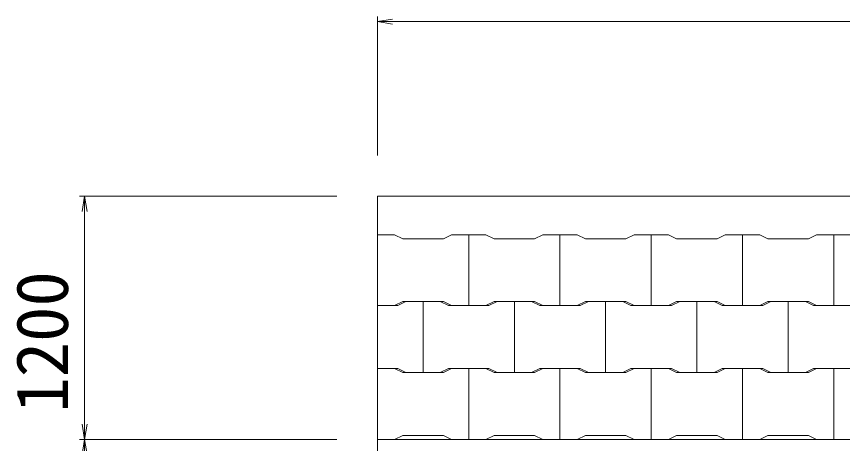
# Model space of a CAD drawing. Units: millimetres on the paper. Extents: x 0 to 841, y 0 to 594.
# Drawn here: x 454.74 to 495.46, y 279.24 to 300.3 of the extents above; entities that cross this region are included whole.
import ezdxf
from ezdxf.enums import TextEntityAlignment as Align

# ---------------------------------------------------------------- set-up
doc = ezdxf.new("R2010")
doc.units = ezdxf.units.MM
for name, color, linetype, lineweight in [('D-STR-DIM（寸法）', 7, 'Continuous', 18), ('D-STR-STRn（構造物）', 7, 'Continuous', 18), ('D-STR（構造物外形線）', 1, 'Continuous', 18)]:
    doc.layers.add(name, color=color, linetype=linetype, lineweight=lineweight)
doc.styles.add('ＭＳ ゴシック', font='')
doc.styles.get('ＭＳ ゴシック').set_extended_font_data('MS Gothic')

msp = doc.modelspace()

# ---------------------------------------------------------------- linework, layer by layer
at = {"layer": 'D-STR-DIM（寸法）'}
for p, q in [((472.531, 293.435), (472.531, 300.3)), ((472.531, 300.05), (473.281, 300.175)), ((472.531, 300.05), (472.631, 300.05)), ((473.281, 299.925), (472.531, 300.05)), ((472.631, 300.05), (572.431, 300.05)), ((470.531, 291.435), (457.849, 291.435)), ((457.974, 290.685), (458.099, 291.435)), ((458.099, 291.435), (458.099, 291.335)), ((458.099, 291.435), (458.224, 290.685)), ((458.099, 291.335), (458.099, 279.535)), ((458.099, 279.435), (457.974, 280.185)), ((458.224, 280.185), (458.099, 279.435)), ((470.531, 279.435), (457.849, 279.435)), ((470.531, 279.435), (457.849, 279.435)), ((457.974, 278.685), (458.099, 279.435)), ((458.099, 279.435), (458.099, 279.535)), ((458.099, 279.435), (458.099, 279.335)), ((458.099, 279.435), (458.224, 278.685)), ((458.099, 279.335), (458.099, 229.535))]:
    msp.add_line(p, q, dxfattribs=at)
at = {"layer": 'D-STR-STRn（構造物）'}
for p, q in [((472.531, 279.435), (472.531, 291.435)), ((472.531, 291.435), (572.531, 291.435)), ((572.531, 279.435), (472.531, 279.435)), ((472.531, 279.435), (472.531, 229.435))]:
    msp.add_line(p, q, dxfattribs=at)
at = {"layer": 'D-STR（構造物外形線）'}
for p, q in [((472.531, 286.035), (472.531, 289.535)), ((472.531, 289.535), (473.381, 289.535)), ((473.381, 289.535), (473.781, 289.335)), ((475.781, 289.335), (476.181, 289.535)), ((476.181, 289.535), (477.031, 289.535)), ((477.031, 286.035), (477.031, 289.535)), ((477.031, 286.035), (477.031, 289.535)), ((477.031, 289.535), (477.881, 289.535)), ((477.881, 289.535), (478.281, 289.335)), ((480.281, 289.335), (480.681, 289.535)), ((480.681, 289.535), (481.531, 289.535)), ((481.531, 286.035), (481.531, 289.535)), ((481.531, 286.035), (481.531, 289.535)), ((481.531, 289.535), (482.381, 289.535)), ((482.381, 289.535), (482.781, 289.335)), ((484.781, 289.335), (485.181, 289.535)), ((485.181, 289.535), (486.031, 289.535)), ((486.031, 286.035), (486.031, 289.535)), ((486.031, 286.035), (486.031, 289.535)), ((486.031, 289.535), (486.881, 289.535)), ((486.881, 289.535), (487.281, 289.335)), ((489.281, 289.335), (489.681, 289.535)), ((489.681, 289.535), (490.531, 289.535)), ((490.531, 286.035), (490.531, 289.535)), ((490.531, 286.035), (490.531, 289.535)), ((490.531, 289.535), (491.381, 289.535)), ((491.381, 289.535), (491.781, 289.335)), ((493.781, 289.335), (494.181, 289.535)), ((494.181, 289.535), (495.031, 289.535)), ((495.031, 286.035), (495.031, 289.535)), ((495.031, 286.035), (495.031, 289.535)), ((495.031, 289.535), (495.881, 289.535)), ((473.781, 289.335), (475.781, 289.335)), ((478.281, 289.335), (480.281, 289.335)), ((482.781, 289.335), (484.781, 289.335)), ((487.281, 289.335), (489.281, 289.335)), ((491.781, 289.335), (493.781, 289.335)), ((473.381, 286.035), (473.781, 286.235)), ((473.531, 286.035), (473.931, 286.235)), ((473.781, 286.235), (475.781, 286.235)), ((473.931, 286.235), (474.781, 286.235)), ((474.781, 282.735), (474.781, 286.235)), ((474.781, 286.235), (475.631, 286.235)), ((474.781, 282.735), (474.781, 286.235)), ((475.631, 286.235), (476.031, 286.035)), ((475.781, 286.235), (476.181, 286.035)), ((477.881, 286.035), (478.281, 286.235)), ((478.031, 286.035), (478.431, 286.235)), ((478.281, 286.235), (480.281, 286.235)), ((478.431, 286.235), (479.281, 286.235)), ((479.281, 282.735), (479.281, 286.235)), ((479.281, 282.735), (479.281, 286.235)), ((479.281, 286.235), (480.131, 286.235)), ((480.131, 286.235), (480.531, 286.035)), ((480.281, 286.235), (480.681, 286.035)), ((482.381, 286.035), (482.781, 286.235)), ((482.531, 286.035), (482.931, 286.235)), ((482.781, 286.235), (484.781, 286.235)), ((482.931, 286.235), (483.781, 286.235)), ((483.781, 282.735), (483.781, 286.235)), ((483.781, 282.735), (483.781, 286.235)), ((483.781, 286.235), (484.631, 286.235)), ((484.631, 286.235), (485.031, 286.035)), ((484.781, 286.235), (485.181, 286.035)), ((486.881, 286.035), (487.281, 286.235)), ((487.031, 286.035), (487.431, 286.235)), ((487.281, 286.235), (489.281, 286.235)), ((487.431, 286.235), (488.281, 286.235)), ((488.281, 282.735), (488.281, 286.235)), ((488.281, 282.735), (488.281, 286.235)), ((488.281, 286.235), (489.131, 286.235)), ((489.131, 286.235), (489.531, 286.035)), ((489.281, 286.235), (489.681, 286.035)), ((491.381, 286.035), (491.781, 286.235)), ((491.531, 286.035), (491.931, 286.235)), ((491.781, 286.235), (493.781, 286.235)), ((491.931, 286.235), (492.781, 286.235)), ((492.781, 282.735), (492.781, 286.235)), ((492.781, 282.735), (492.781, 286.235)), ((492.781, 286.235), (493.631, 286.235)), ((493.631, 286.235), (494.031, 286.035)), ((493.781, 286.235), (494.181, 286.035)), ((472.531, 286.035), (473.531, 286.035)), ((472.531, 286.035), (472.531, 282.935)), ((472.531, 286.035), (473.381, 286.035)), ((476.031, 286.035), (478.031, 286.035)), ((476.181, 286.035), (477.031, 286.035)), ((477.031, 286.035), (477.881, 286.035)), ((480.531, 286.035), (482.531, 286.035)), ((480.681, 286.035), (481.531, 286.035)), ((481.531, 286.035), (482.381, 286.035)), ((485.031, 286.035), (487.031, 286.035)), ((485.181, 286.035), (486.031, 286.035)), ((486.031, 286.035), (486.881, 286.035)), ((489.531, 286.035), (491.531, 286.035)), ((489.681, 286.035), (490.531, 286.035)), ((490.531, 286.035), (491.381, 286.035)), ((494.031, 286.035), (496.031, 286.035)), ((494.181, 286.035), (495.031, 286.035)), ((495.031, 286.035), (495.881, 286.035)), ((472.531, 282.935), (473.531, 282.935)), ((472.531, 279.435), (472.531, 282.935)), ((472.531, 282.935), (473.381, 282.935)), ((473.381, 282.935), (473.781, 282.735)), ((473.531, 282.935), (473.931, 282.735)), ((473.781, 282.735), (475.781, 282.735)), ((473.931, 282.735), (474.781, 282.735)), ((474.781, 282.735), (475.631, 282.735)), ((475.631, 282.735), (476.031, 282.935)), ((475.781, 282.735), (476.181, 282.935)), ((476.031, 282.935), (478.031, 282.935)), ((476.181, 282.935), (477.031, 282.935)), ((477.031, 279.435), (477.031, 282.935)), ((477.031, 279.435), (477.031, 282.935)), ((477.031, 282.935), (477.881, 282.935)), ((477.881, 282.935), (478.281, 282.735)), ((478.031, 282.935), (478.431, 282.735)), ((478.281, 282.735), (480.281, 282.735)), ((478.431, 282.735), (479.281, 282.735)), ((479.281, 282.735), (480.131, 282.735)), ((480.131, 282.735), (480.531, 282.935)), ((480.281, 282.735), (480.681, 282.935)), ((480.531, 282.935), (482.531, 282.935)), ((480.681, 282.935), (481.531, 282.935)), ((481.531, 279.435), (481.531, 282.935)), ((481.531, 279.435), (481.531, 282.935)), ((481.531, 282.935), (482.381, 282.935)), ((482.381, 282.935), (482.781, 282.735)), ((482.531, 282.935), (482.931, 282.735)), ((482.781, 282.735), (484.781, 282.735)), ((482.931, 282.735), (483.781, 282.735)), ((483.781, 282.735), (484.631, 282.735)), ((484.631, 282.735), (485.031, 282.935)), ((484.781, 282.735), (485.181, 282.935)), ((485.031, 282.935), (487.031, 282.935)), ((485.181, 282.935), (486.031, 282.935)), ((486.031, 279.435), (486.031, 282.935)), ((486.031, 279.435), (486.031, 282.935)), ((486.031, 282.935), (486.881, 282.935)), ((486.881, 282.935), (487.281, 282.735)), ((487.031, 282.935), (487.431, 282.735)), ((487.281, 282.735), (489.281, 282.735)), ((487.431, 282.735), (488.281, 282.735)), ((488.281, 282.735), (489.131, 282.735)), ((489.131, 282.735), (489.531, 282.935)), ((489.281, 282.735), (489.681, 282.935)), ((489.531, 282.935), (491.531, 282.935)), ((489.681, 282.935), (490.531, 282.935)), ((490.531, 279.435), (490.531, 282.935)), ((490.531, 279.435), (490.531, 282.935)), ((490.531, 282.935), (491.381, 282.935)), ((491.381, 282.935), (491.781, 282.735)), ((491.531, 282.935), (491.931, 282.735)), ((491.781, 282.735), (493.781, 282.735)), ((491.931, 282.735), (492.781, 282.735)), ((492.781, 282.735), (493.631, 282.735)), ((493.631, 282.735), (494.031, 282.935)), ((493.781, 282.735), (494.181, 282.935)), ((494.031, 282.935), (496.031, 282.935)), ((494.181, 282.935), (495.031, 282.935)), ((495.031, 279.435), (495.031, 282.935)), ((495.031, 279.435), (495.031, 282.935)), ((495.031, 282.935), (495.881, 282.935)), ((472.531, 279.435), (473.381, 279.435)), ((473.381, 279.435), (473.781, 279.635)), ((473.781, 279.635), (475.781, 279.635)), ((475.781, 279.635), (476.181, 279.435)), ((476.181, 279.435), (477.031, 279.435)), ((477.031, 279.435), (477.881, 279.435)), ((477.881, 279.435), (478.281, 279.635)), ((478.281, 279.635), (480.281, 279.635)), ((480.281, 279.635), (480.681, 279.435)), ((480.681, 279.435), (481.531, 279.435)), ((481.531, 279.435), (482.381, 279.435)), ((482.381, 279.435), (482.781, 279.635)), ((482.781, 279.635), (484.781, 279.635)), ((484.781, 279.635), (485.181, 279.435)), ((485.181, 279.435), (486.031, 279.435)), ((486.031, 279.435), (486.881, 279.435)), ((486.881, 279.435), (487.281, 279.635)), ((487.281, 279.635), (489.281, 279.635)), ((489.281, 279.635), (489.681, 279.435)), ((489.681, 279.435), (490.531, 279.435)), ((490.531, 279.435), (491.381, 279.435)), ((491.381, 279.435), (491.781, 279.635)), ((491.781, 279.635), (493.781, 279.635)), ((493.781, 279.635), (494.181, 279.435)), ((494.181, 279.435), (495.031, 279.435)), ((495.031, 279.435), (495.881, 279.435))]:
    msp.add_line(p, q, dxfattribs=at)

# ---------------------------------------------------------------- texts
at = {"layer": 'D-STR-DIM（寸法）', "style": 'ＭＳ ゴシック'}
msp.add_text('1200', height=2.566, rotation=90, dxfattribs=at).set_placement((458.049, 280.754), align=Align.BOTTOM_LEFT)

doc.saveas('drawing.dxf')
